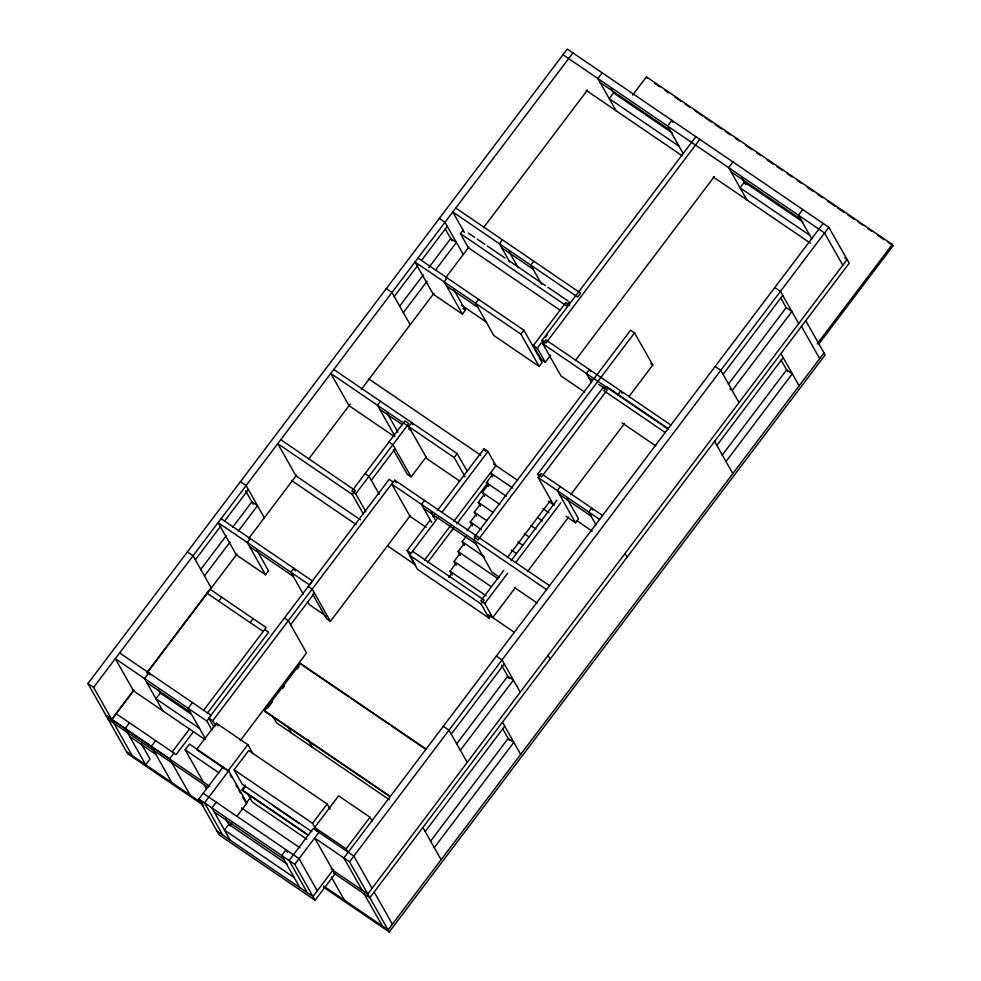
<?xml version="1.0" encoding="UTF-8"?>
<svg xmlns="http://www.w3.org/2000/svg" width="981" height="981" viewBox="0 0 981 981"><rect width="100%" height="100%" fill="white"/><g stroke="black" fill="none" stroke-linecap="round" stroke-linejoin="round"><path stroke-width="1.47" d="M203.459 805.364L127.64 753.702L87.947 683.536L567.288 49.05L828.859 227.298L849.19 263.215L369.849 897.713L333.724 873.09M132.165 755.554L93.612 687.399L572.953 52.913M195.342 559.795L220.946 525.902M224.612 521.058L248.377 489.593M394.239 296.52L418.016 265.054M421.671 260.21L447.275 226.317M200.627 569.63L226.231 535.736M232.632 527.263L251.835 501.843L257.5 505.705L238.297 531.126M399.512 306.354L423.289 274.876M428.783 267.617L450.72 238.567L456.398 242.43L435.356 270.266M560.433 310.45L468.366 247.715L460.396 233.613L463.375 229.664M204.465 575.908L230.069 542.015M403.35 312.632L427.127 281.167M111.662 719.294L133.784 690.011M146.696 672.929L209.946 589.189L266.182 627.521L203.337 710.698M111.846 719.625L133.943 690.379M147.763 672.095L236.899 554.106M248.794 538.361L296.642 475.012M308.647 459.133L350.192 404.147M361.266 389.482L433.97 293.245M445.497 277.991L468.759 247.2M483.486 227.702L587.509 90.007M250.29 538.594L247.298 542.542L265.532 574.768L268.512 570.819L256.85 550.194M447.189 277.954L444.209 281.903L462.443 314.128L465.423 310.18L453.749 289.554M602.162 72.815L597.858 78.517L616.08 110.743M218.738 601.169L221.718 597.208M129.48 722.801L125.176 728.503L145.691 764.763L149.995 759.049L141.203 743.512M380.432 401.29L377.452 405.239L394.951 436.177M502.419 239.818L499.439 243.766L509.642 261.804M632.671 95.059L646.405 76.886L892.293 244.441L893.053 245.777L818.89 343.939M478.581 299.34L475.601 303.288L493.823 335.514L539.17 366.416L542.15 362.467L523.915 330.241L417.98 258.052M155.636 740.63L151.332 746.333L171.847 782.58M250.118 622.555L253.11 618.606M192.448 702.568L188.131 708.282L205.679 739.294M363.252 513.786L352.314 494.461L355.294 490.512L280.738 439.709M355.76 493.823L408.807 423.608L404.883 420.935L351.836 491.15L355.76 493.823L365.974 511.861M533.811 261.204L530.819 265.152L541.77 284.49M371.296 480.298L395.171 448.697M172.202 751.912L189.603 728.883M190.155 795.064L169.639 758.803L173.956 753.101M193.527 731.556L176.126 754.585L116.298 713.812M207.261 713.371L268.622 632.169L264.698 629.495M213.919 727.068L208.818 718.055L389.15 479.353L393.074 482.027L212.742 720.728L215.661 725.879M203.398 782.016L185.164 749.791L189.48 744.088L228.72 770.821L246.942 803.047L237.083 816.106M211.982 730.072L206.881 721.047L211.197 715.345L119.633 652.954M426.085 527.312L410.033 516.374L391.799 484.148L394.779 480.2L549.544 585.657M290.597 624.713L314.472 593.113M216.445 723.255L196.556 749.582L227.948 770.968L247.837 744.64L216.445 723.255L217.905 725.83M393.344 449.739L407.201 474.228L411.125 476.901L426.146 457.011M539.17 366.416L520.936 334.19L523.915 330.241M541.353 359.586L533.37 345.496L565.865 302.491L569.789 305.165M569.311 301.854L566.331 305.802L460.396 233.613M544.271 344.159L542.088 340.284L695.897 136.69M240.186 740.753L306.55 652.905L288.328 620.679L284.404 618.005M312.645 594.143L326.501 618.643L330.425 621.316L410.389 515.466M465.117 476.864L454.178 457.526L457.158 453.578L333.785 369.506M550.684 355.097L545.277 362.271L537.294 348.169L542.714 340.996M545.424 337.415L547.226 335.024M389.567 796.437L265.066 711.593L264.6 710.759L300.394 663.364L426.159 749.067M805.757 320.701L825.131 354.938L389.224 931.95L349.53 861.796L314.656 838.019L334.975 873.948L315.085 900.276L219.168 834.917L198.849 799L223.043 766.958M424.43 500.396L421.45 504.344L431.652 522.395M584.664 392.106L561.009 375.968L542.775 343.755L545.755 339.794L670.881 425.067M267.825 707.951L272.411 701.869M282.516 688.503L284.343 686.075M297.194 669.067L299.033 666.639M699.821 139.363L546.012 342.958L542.088 340.284M228.72 770.821L204.514 802.85L222.748 835.076M311.872 831.704L242.258 784.273L234.091 769.827L248.671 750.526L327.151 804.003L330.119 809.251M216.237 802.2L211.933 807.903L230.155 840.128M415.122 564.7L407.14 550.611L430.034 520.31M432.78 516.668L434.608 514.252M437.354 510.611L484.05 448.808L487.974 451.481L495.957 465.583L453.835 521.328M491.285 615.112L489.053 618.079L417.55 569.348L409.58 555.258L438.532 516.926M442.198 512.07L487.974 451.481M307.985 835.223L242.417 790.539L241.939 789.705L245.471 785.021M243.3 789.374L245.066 787.032M424.54 560.102L451.088 524.958M575.295 360.554L714.364 176.47M488.599 486.539L486.417 482.689L491.91 475.417M427.544 562.591L454.093 527.447M456.839 523.805L487.974 482.603M250.695 797.21L246.182 803.194L242.528 796.744M229.922 825.597L231.712 823.218M484.553 496.374L482.37 492.523L487.864 485.252M732.954 161.939L728.638 167.641L746.872 199.866M480.506 506.208L478.336 502.358L483.829 495.086M476.472 516.043L474.289 512.192L479.783 504.933M472.425 525.89L470.255 522.039L476.656 513.553M467.128 530.66L472.621 523.388M464.344 545.559L462.161 541.708L466.748 535.651M460.297 555.393L458.127 551.543L463.621 544.271M456.263 565.228L454.08 561.377L459.574 554.118M452.216 575.074L450.046 571.224L455.54 563.952M476.741 536.043L473.762 539.991L491.996 572.217L499.525 577.355M448.746 577.417L451.493 573.787M634.548 332.841L478.09 539.955L474.166 537.281L630.624 330.168L634.548 332.841L652.782 365.067L628.858 396.741M537.662 474.203L603.303 387.323L607.227 389.997L541.586 476.876L537.662 474.203L539.121 476.778M553.443 504.577L538.14 477.514L541.12 473.565L602.592 515.454M617.76 394.853L620.74 390.892L622.199 393.479M560.298 486.637L557.318 490.586L575.553 522.812L578.532 518.863L566.859 498.238M507.361 557.564L550.623 500.298M372.167 821.109L369.984 817.234L338.592 795.849L314.717 827.437L316.912 831.312L312.559 823.304L327.151 804.003M503.707 570.513L480.825 600.813L484.749 603.487L492.72 617.589L515.614 587.288M511.04 560.825L556.816 500.224M489.053 618.079L481.07 603.977L484.062 600.029L412.56 551.31M484.749 603.487L507.631 573.186M515.871 562.285L560.74 502.897M570.758 494.62L624.541 423.424M315.085 900.276L294.766 864.347L318.96 832.317M527.508 571.531L568.71 516.999M802.703 209.48L798.399 215.182L811.839 238.947M347.568 851.41L346.109 848.835L369.984 817.234M333.601 869.289L312.988 896.573L217.083 831.226M823.194 223.435L343.865 857.934L362.087 890.159M349.53 861.796L828.859 227.298M451.248 734.18L504.295 663.978M723.071 374.374L782.74 295.391M456.533 744.015L507.741 676.228L513.406 680.091L460.371 750.293M728.356 384.196L786.198 307.642L791.863 311.504L732.194 390.487L729.925 388.942M425.165 831.532L504.725 726.222M716.878 445.399L783.181 357.636M430.438 841.367L508.17 738.472L513.836 742.335L434.276 847.645M722.163 455.209L786.627 369.886L792.292 373.749L725.989 461.511M817.222 343.816L892.293 244.441M823.991 352.927L388.084 929.939L323.632 886.015M654.732 83.385L659.772 86.819M664.824 90.252L668.601 92.827M674.903 97.131L681.219 101.423M684.996 103.998L690.035 107.444M695.088 110.878L702.654 116.028M705.167 117.745L711.47 122.049M715.259 124.624L721.562 128.916M725.351 131.503L730.391 134.937M735.431 138.37L739.22 140.945M745.523 145.249L751.826 149.541M756.866 152.975L760.655 155.562M766.958 159.854L773.261 164.146M777.05 166.721L782.09 170.167M787.13 173.6L792.17 177.034M797.222 180.479L800.999 183.055M807.302 187.346L813.617 191.651M817.394 194.226L822.434 197.659M827.486 201.093L835.052 206.255M837.566 207.972L843.868 212.264M847.658 214.851L853.961 219.143M857.75 221.718L862.79 225.152M867.829 228.598L871.619 231.173M877.921 235.465L884.224 239.769M888.001 242.344L893.053 245.777M562.971 54.752L824.555 233L842.789 265.226M600.127 82.551L669.888 130.081M730.919 171.675L800.68 219.204M672.108 132.852L613.554 92.962L609.25 98.664L678.999 146.194M802.887 221.976L744.346 182.086L740.042 187.788L809.791 235.317M844.567 257.807L847.093 259.524L367.765 894.022L331.112 869.043M586.197 90.375L682.102 155.734M713.248 176.948L810.404 243.165M774.794 287.507L780.471 291.369L798.693 323.595M715.124 366.489L720.802 370.34L739.024 402.566M455.773 208.021L580.678 293.135L577.686 297.084L452.793 211.97L464.454 232.595M501.72 247.788L533.1 269.174M468.415 233.098L474.73 237.402M477.244 239.119L484.81 244.269M487.336 245.986L504.994 258.028M508.783 260.603L545.35 285.52M547.876 287.249L568.048 300.995M439.329 218.42L444.994 222.282L463.228 254.508M650.82 363.73L652.782 365.067M668.22 428.574L606.749 386.686L603.769 390.634L665.241 432.523M542.775 343.755L667.889 429.016M588.649 377.489L592.414 380.052M598.692 384.331L604.97 388.611M520.936 334.19L415 262.001L433.234 294.226L462.443 314.128M446.49 285.925L477.87 307.323M533.37 345.496L537.294 348.169M461.34 305.066L486.564 322.259M539.525 358.347L545.277 362.271M462.983 308.524L465.423 310.18M622.003 422.86L655.872 445.938M386.293 288.635L391.959 292.497L410.193 324.723M538.14 477.514L599.599 519.403M559.599 494.608L590.979 516.006M368.464 378.703L480.8 455.258M493.431 463.854L517.588 480.322M548.269 501.23L554.228 505.289M576.975 520.788L592.193 531.162M565.963 516.276L575.553 522.812M512.879 488.133L490.463 472.854L492.72 476.84M542.775 508.501L549.004 512.744M454.178 457.526L330.793 373.454L349.028 405.68L394.423 436.606M379.721 409.261L402.32 424.663M408.599 428.942L411.113 430.659M486.417 482.689L506.343 496.263M537.49 517.49L542.468 520.886M482.37 492.523L499.82 504.406M530.954 525.632L535.933 529.029M459.819 481.168L427.066 458.85L408.832 426.625L411.824 422.676L412.964 424.687M478.336 502.358L493.284 512.548M524.418 533.762L529.409 537.159M388.966 442.002L392.89 444.675L411.125 476.901M474.289 512.192L486.748 520.69M517.882 541.904L522.873 545.301M470.255 522.039L481.463 529.679M511.359 550.047L516.337 553.443M391.799 484.148L546.564 589.606M423.718 508.379L476.043 544.026M365.104 473.59L369.028 476.263L379.23 494.314M462.161 541.708L484.589 556.987M514.584 587.619L537.183 603.021M458.127 551.543L497.98 578.704M454.08 561.377L491.456 586.846M352.314 494.461L277.758 443.657L295.992 475.883L360.432 519.795M450.046 571.224L486.159 595.835M407.14 550.611L411.064 553.284M409.58 555.258L481.07 603.977M291.565 480.506L356.017 524.43M387.495 545.877L415.404 564.897M488.697 614.842L514.032 632.107M240.431 481.696L246.108 485.558L264.33 517.784M496.349 656.081L502.014 659.943L520.249 692.169M221.081 518.691L312.632 581.071L309.64 585.019L218.089 522.64L236.323 554.866L265.532 574.768M308.267 586.417L312.191 589.091L330.425 621.316M249.579 546.576L293.172 576.276M326.624 616.399L309.125 604.48L307.666 601.893M187.396 551.911L193.061 555.761L211.295 587.987M443.302 726.296L448.979 730.158L467.201 762.384M206.966 593.137L263.202 631.47M302.123 665.069L348.66 696.768M351.173 698.484L388.905 724.199M391.419 725.903L425.374 749.043M264.6 710.759L390.352 796.449M389.518 799.834L276.507 722.825L272.411 715.578M208.818 718.055L212.742 720.728M206.881 721.047L115.329 658.668L133.563 690.894L205.127 739.649M146.819 682.592L190.412 712.304M191.381 714.229L160.246 693.003L155.93 698.705L199.535 728.417M234.091 769.827L312.559 823.304M314.717 827.437L346.109 848.835M272.583 805.376L298.739 823.194M87.947 683.536L93.612 687.399M185.164 749.791L218.738 772.672M241.939 789.705L308.77 835.248M306.746 839.147L252.325 802.053L247.531 793.604M105.997 715.431L169.639 758.803M106.181 715.762L209.799 786.382M241.4 807.903L300.076 847.891M108.266 719.465L208.095 787.485M129.737 736.559L155.893 754.389M203.153 793.286L299.07 858.645L317.304 890.871M198.849 799L294.766 864.347M126.5 751.691L202.564 803.513M214.201 811.937L283.963 859.466M323.509 887.167L389.224 931.95M287.31 864.249L228.769 824.359L224.465 830.061L294.214 877.59M741.697 177.414L745.719 184.502M801.452 326.403L819.687 358.629M780.631 297.819L786.468 308.12M673.052 122.367L671.911 120.344L667.607 126.059L683.107 153.441M646.405 76.886L647.166 78.222M780.901 353.614L799.135 385.84M781.06 360.064L787.633 371.664M610.918 88.29L613.836 93.44M714.597 441.364L732.832 473.59M590.488 371.517L589.348 369.506L586.368 373.454L591.469 382.48M508.98 251.418L517.735 266.881M445.166 228.732L452.094 240.983M624.995 553.517L627.08 557.208M592.831 510.034L591.69 508.023L588.71 511.972L595.994 524.86M484.05 448.808L485.497 451.37M457.158 453.578L467.373 471.616M548.085 655.32L550.182 659.011M386.992 412.891L397.93 432.229M430.99 511.996L435.368 519.734M501.45 665.106L509.102 678.644M394.779 480.2L396.238 482.775M502.444 722.188L520.678 754.414M502.615 728.638L509.176 740.25M295.342 570.881L293.883 568.306L290.903 572.254L303.301 594.167M245.544 490.721L253.196 504.259M422.885 827.498L441.119 859.724M300.394 663.364L300.873 664.211M307.96 739.588L312.265 747.191M287.752 726.59L291.332 732.93M372.069 888.308L353.834 856.082L313.295 828.455L289.088 860.496L307.323 892.722M374.153 892.011L392.388 924.237M364.184 893.85L382.418 926.076M331.357 877.026L344.49 900.227M247.837 744.64L252.939 753.666M287.445 852.317L285.986 849.73L281.682 855.444L299.916 887.67M230.13 774.831L231.59 777.406M235.967 785.143L237.427 787.718M238.886 790.306L240.345 792.881M149.983 674.879L148.854 672.868L144.538 678.57L162.772 710.796M158.333 689.618L160.516 693.493M225.716 818.963L229.37 825.401M204.183 784.825L206.366 788.687"/></g></svg>
